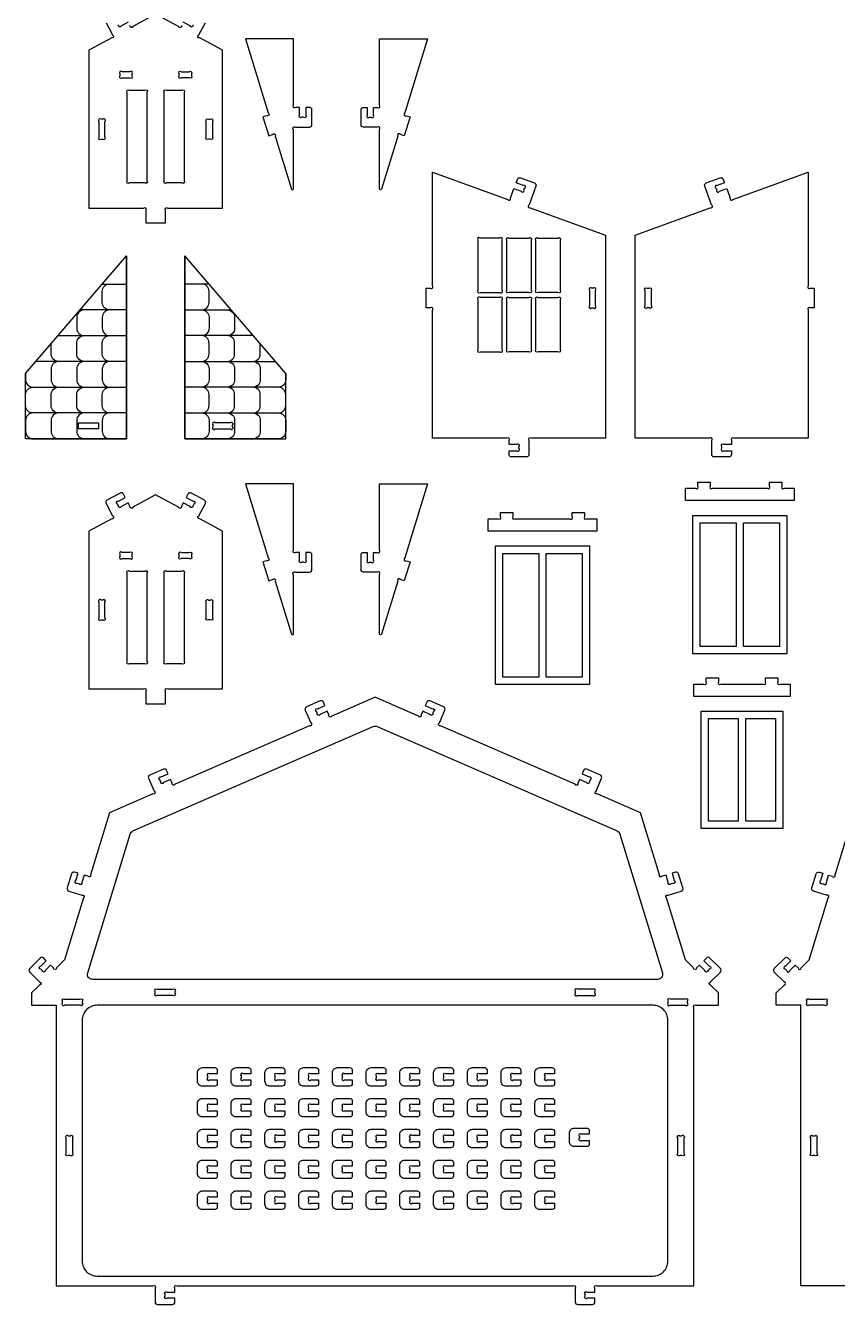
# Model space of a CAD drawing. Extents: x -452 to 1869, y 1703 to 3658.
# Drawn here: x -452 to 336, y 1705 to 2946 of the extents above; entities that cross this region are included whole.
import ezdxf

# ---------------------------------------------------------------- set-up
doc = ezdxf.new("R2010")
doc.units = 0
doc.header["$MEASUREMENT"] = 0
doc.layers.add('LAYER1', color=18, linetype='CONTINUOUS')

msp = doc.modelspace()

# ---------------------------------------------------------------- linework, layer by layer
at = {"layer": 'LAYER1'}
for points in [[(-301, 2946.5, -1), (-303.9, 2945.6), (-326, 2957.6), (-348, 2945.6, -1), (-350.9, 2946.5)], [(-374.2, 2949.2), (-367.8, 2937.4, -1), (-368.7, 2934.5), (-390.8, 2922.5), (-390.8, 2769.3), (-337.7, 2769.3, -1), (-335.6, 2767.1), (-335.6, 2754.9), (-316.4, 2754.9), (-316.4, 2767.1, -1), (-314.2, 2769.3), (-261.2, 2769.3), (-261.2, 2922.5), (-283.2, 2934.5, -1), (-284.1, 2937.4), (-277.7, 2949.2, 0.414214)], [(-352.8, 2949.9), (-359.3, 2946.3, -1), (-362.2, 2947.2)], [(-289.7, 2947.2, -1), (-292.6, 2946.3), (-299.2, 2949.9)], [(-354.4, 2670.5), (-370.6, 2670.5, -0.414214), (-377.8, 2677.7), (-377.8, 2688.4, -0.414214), (-370.6, 2695.6), (-354.4, 2695.6)], [(-297.6, 2670.5), (-281.3, 2670.5, 0.414214), (-274.1, 2677.7), (-274.1, 2688.4, 0.414214), (-281.3, 2695.6), (-297.6, 2695.6)], [(-370.6, 2670.5), (-395.4, 2670.5, 0.414214), (-402.6, 2663.3), (-402.6, 2652.7, 0.414214), (-395.4, 2645.5), (-370.6, 2645.5)], [(-370.6, 2670.5), (-395.4, 2670.5, -0.112166), (-398.6, 2671.2)], [(-354.4, 2670.5), (-370.6, 2670.5, 0.414214), (-377.8, 2663.3), (-377.8, 2652.7, 0.414214), (-370.6, 2645.5), (-354.4, 2645.5)], [(-297.6, 2670.5), (-281.3, 2670.5, -0.414214), (-274.1, 2663.3), (-274.1, 2652.7, -0.414214), (-281.3, 2645.5), (-297.6, 2645.5)], [(-281.3, 2670.5), (-256.5, 2670.5, 0.112166), (-253.4, 2671.2)], [(-281.3, 2670.5), (-256.5, 2670.5, -0.414214), (-249.3, 2663.3), (-249.3, 2652.7, -0.414214), (-256.5, 2645.5), (-281.3, 2645.5)], [(-420.7, 2645.5, -0.013073), (-420.3, 2645.5), (-395.4, 2645.5)], [(-420.6, 2645.5, 0.012511), (-420.3, 2645.5), (-395.4, 2645.5)], [(-370.6, 2620.4), (-395.4, 2620.4, -0.414214), (-402.6, 2627.6), (-402.6, 2638.3, -0.414214), (-395.4, 2645.5), (-370.6, 2645.5)], [(-354.4, 2620.4), (-370.6, 2620.4, -0.414214), (-377.8, 2627.6), (-377.8, 2638.3, -0.414214), (-370.6, 2645.5), (-354.4, 2645.5)], [(-297.6, 2620.4), (-281.3, 2620.4, 0.414214), (-274.1, 2627.6), (-274.1, 2638.3, 0.414214), (-281.3, 2645.5), (-297.6, 2645.5)], [(-281.3, 2620.4), (-256.5, 2620.4, 0.414214), (-249.3, 2627.6), (-249.3, 2638.3, 0.414214), (-256.5, 2645.5), (-281.3, 2645.5)], [(-231.3, 2645.5, 0.013073), (-231.6, 2645.5), (-256.5, 2645.5)], [(-231.3, 2645.5, -0.012511), (-231.6, 2645.5), (-256.5, 2645.5)], [(-395.4, 2620.4), (-420.3, 2620.4, -0.414214), (-427.5, 2627.6), (-427.5, 2637.5)], [(-256.5, 2620.4), (-231.6, 2620.4, 0.414214), (-224.4, 2627.6), (-224.4, 2637.5)], [(-395.4, 2620.4), (-420.3, 2620.4, 0.414214), (-427.5, 2613.2), (-427.5, 2602.6, 0.414214), (-420.3, 2595.4), (-395.4, 2595.4)], [(-370.6, 2620.4), (-395.4, 2620.4, 0.414214), (-402.6, 2613.2), (-402.6, 2602.6, 0.414214), (-395.4, 2595.4), (-370.6, 2595.4)], [(-354.4, 2620.4), (-370.6, 2620.4, 0.414214), (-377.8, 2613.2), (-377.8, 2602.6, 0.414214), (-370.6, 2595.4), (-354.4, 2595.4)], [(-297.6, 2620.4), (-281.3, 2620.4, -0.414214), (-274.1, 2613.2), (-274.1, 2602.6, -0.414214), (-281.3, 2595.4), (-297.5, 2595.4)], [(-281.3, 2620.4), (-256.5, 2620.4, -0.414214), (-249.3, 2613.2), (-249.3, 2602.6, -0.414214), (-256.5, 2595.4), (-281.3, 2595.4)], [(-256.5, 2620.4), (-231.6, 2620.4, -0.414214), (-224.4, 2613.2), (-224.4, 2602.6, -0.414214), (-231.6, 2595.4), (-256.5, 2595.4)], [(-452.3, 2608.6), (-452.3, 2602.6, 0.414214), (-445.1, 2595.4), (-420.3, 2595.4)], [(-199.6, 2608.6), (-199.6, 2602.6, -0.414214), (-206.8, 2595.4), (-231.6, 2595.4)], [(-420.3, 2570.4), (-445.1, 2570.4, -0.414214), (-452.3, 2577.6), (-452.3, 2588.2, -0.414214), (-445.1, 2595.4), (-420.3, 2595.4)], [(-417.1, 2570.4), (-420.3, 2570.4, -0.414214), (-427.5, 2577.6), (-427.5, 2588.2, -0.414214), (-420.3, 2595.4), (-395.4, 2595.4)], [(-370.6, 2570.4), (-395.4, 2570.4, -0.414214), (-402.6, 2577.6), (-402.6, 2588.2, -0.414214), (-395.4, 2595.4), (-370.6, 2595.4)], [(-354.4, 2570.4), (-370.6, 2570.4, -0.414214), (-377.8, 2577.6), (-377.8, 2588.2, -0.414214), (-370.6, 2595.4), (-354.4, 2595.4)], [(-297.5, 2570.4), (-281.3, 2570.4, 0.414214), (-274.1, 2577.6), (-274.1, 2588.2, 0.414214), (-281.3, 2595.4), (-297.5, 2595.4)], [(-281.3, 2570.4), (-256.5, 2570.4, 0.414214), (-249.3, 2577.6), (-249.3, 2588.2, 0.414214), (-256.5, 2595.4), (-281.3, 2595.4)], [(-234.8, 2570.4), (-231.6, 2570.4, 0.414214), (-224.4, 2577.6), (-224.4, 2588.2, 0.414214), (-231.6, 2595.4), (-256.5, 2595.4)], [(-231.6, 2570.4), (-206.8, 2570.4, 0.414214), (-199.6, 2577.6), (-199.6, 2588.2, 0.414214), (-206.8, 2595.4), (-231.6, 2595.4)], [(-420.3, 2570.4), (-445.1, 2570.4, 0.414214), (-452.3, 2563.2), (-452.3, 2552.5, 0.414214), (-445.1, 2545.3), (-420.3, 2545.3)], [(-395.4, 2570.4), (-420.3, 2570.4, 0.414214), (-427.5, 2563.2), (-427.5, 2552.5, 0.414214), (-420.3, 2545.3), (-395.4, 2545.3)], [(-370.6, 2570.4), (-395.4, 2570.4, 0.414214), (-402.6, 2563.2), (-402.6, 2552.5, 0.414214), (-395.4, 2545.3), (-370.6, 2545.3)], [(-354.4, 2570.4), (-370.6, 2570.4, 0.414214), (-377.8, 2563.2), (-377.8, 2552.5, 0.414214), (-370.6, 2545.3), (-354.4, 2545.3)], [(-297.5, 2570.4), (-281.3, 2570.4, -0.414214), (-274.1, 2563.2), (-274.1, 2552.5, -0.414214), (-281.3, 2545.3), (-297.5, 2545.3)], [(-281.3, 2570.4), (-256.5, 2570.4, -0.414214), (-249.3, 2563.2), (-249.3, 2552.5, -0.414214), (-256.5, 2545.3), (-281.3, 2545.3)], [(-256.5, 2570.4), (-231.6, 2570.4, -0.414214), (-224.4, 2563.2), (-224.4, 2552.5, -0.414214), (-231.6, 2545.3), (-256.5, 2545.3)], [(-231.6, 2570.4), (-206.8, 2570.4, -0.414214), (-199.6, 2563.2), (-199.6, 2552.5, -0.414214), (-206.8, 2545.3), (-231.6, 2545.3)], [(394.5, 1723), (300.6, 1723), (300.6, 1995.4), (276.6, 1995.4), (276.6, 2007.4), (284.3, 2015.1, 1), (284.3, 2018.1), (274.8, 2027.7, -0.414214), (274.8, 2031.1), (285, 2041.3, -0.414214), (288.4, 2041.3), (290.9, 2038.7), (285.6, 2033.4, 1), (285.6, 2030.4), (286.9, 2029.2, 1), (289.9, 2029.2), (295.2, 2034.5), (297.9, 2031.7, 1), (300.9, 2031.7), (308.6, 2039.4), (327.1, 2099.7, 1), (325.7, 2102.3), (312.8, 2106.3, -0.414214), (311.2, 2109.3), (315.4, 2123, -0.414214), (318.4, 2124.6), (321.9, 2123.6), (319.7, 2116.4, 1), (321.1, 2113.8), (322.7, 2113.3, 1), (325.4, 2114.7), (327.6, 2121.8), (331.3, 2120.7, 1), (333.9, 2122.1), (352.4, 2182.3)]]:
    msp.add_lwpolyline(points, format="xyb", dxfattribs=at)
for points in [[(-238.8, 2933.6), (-216.7, 2861.7, -1), (-218.1, 2859), (-221.8, 2857.9), (-216.2, 2839.5), (-212.5, 2840.7, -1), (-209.8, 2839.2), (-194.1, 2787.8, 0.861326), (-192.2, 2788.1), (-192.2, 2845.7, -1), (-190.1, 2847.9), (-176.6, 2847.9, 0.414214), (-174.2, 2850.3), (-174.2, 2864.7, 0.414214), (-176.6, 2867.1), (-180.2, 2867.1), (-180.2, 2859.6, -1), (-182.3, 2857.5), (-184.1, 2857.5, -1), (-186.2, 2859.6), (-186.2, 2867.1), (-190.1, 2867.1, -1), (-192.2, 2869.2), (-192.2, 2933.6)], [(-62, 2933.6), (-84, 2861.7, 1), (-82.6, 2859), (-78.9, 2857.9), (-84.5, 2839.5), (-88.3, 2840.7, 1), (-90.9, 2839.2), (-106.7, 2787.8, -0.861326), (-108.5, 2788.1), (-108.5, 2845.7, 1), (-110.7, 2847.9), (-124.1, 2847.9, -0.414214), (-126.5, 2850.3), (-126.5, 2864.7, -0.414214), (-124.1, 2867.1), (-120.5, 2867.1), (-120.5, 2859.6, 1), (-118.4, 2857.5), (-116.7, 2857.5, 1), (-114.5, 2859.6), (-114.5, 2867.1), (-110.7, 2867.1, 1), (-108.5, 2869.2), (-108.5, 2933.6)], [(-358.6, 2895.7), (-350.9, 2895.7, 1), (-348.8, 2897.8), (-348.8, 2899.6, 1), (-350.9, 2901.7), (-358.6, 2901.7, 1), (-360.8, 2899.6), (-360.8, 2897.8, 1)], [(-301, 2901.7), (-293.3, 2901.7, -1), (-291.2, 2899.6), (-291.2, 2897.8, -1), (-293.3, 2895.7), (-301, 2895.7, -1), (-303.2, 2897.8), (-303.2, 2899.6, -1)], [(-351.4, 2883.7), (-336.5, 2883.7, -1), (-334.4, 2881.6), (-334.4, 2795.8, -1), (-336.5, 2793.7), (-351.4, 2793.7, -1), (-353.6, 2795.8), (-353.6, 2881.6, -1)], [(-315.4, 2883.7), (-300.5, 2883.7, -1), (-298.4, 2881.6), (-298.4, 2795.8, -1), (-300.5, 2793.7), (-315.4, 2793.7, -1), (-317.6, 2795.8), (-317.6, 2881.6, -1)], [(-381.2, 2853.4), (-381.2, 2838.4, 1), (-379, 2836.3), (-377.3, 2836.3, 1), (-375.2, 2838.4), (-375.2, 2853.4, 1), (-377.3, 2855.5), (-379, 2855.5, 1)], [(-270.8, 2853.4), (-270.8, 2838.4, -1), (-272.9, 2836.3), (-274.6, 2836.3, -1), (-276.8, 2838.4), (-276.8, 2853.4, -1), (-274.6, 2855.5), (-272.9, 2855.5, -1)], [(17.3, 2533.8), (24.8, 2533.8, 1), (26.9, 2536), (26.9, 2537.7, 1), (24.8, 2539.8), (17.3, 2539.8), (17.3, 2543.7, 1), (15.2, 2545.8), (-57.1, 2545.8), (-57.1, 2670.3, 1), (-59.2, 2672.4), (-63.1, 2672.4), (-63.1, 2691.6), (-59.2, 2691.6, 1), (-57.1, 2693.8), (-57.1, 2804.2), (15.9, 2777.6, 1), (18.6, 2778.9), (22, 2788.2), (29, 2785.6, 1), (31.7, 2786.9), (32.3, 2788.5, 1), (31.1, 2791.3), (24, 2793.8), (25.3, 2797.2, -0.414214), (28.3, 2798.6), (41.9, 2793.7, -0.414214), (43.3, 2790.6), (36.7, 2772.3, 1), (37.9, 2769.6), (110.9, 2743), (110.9, 2545.8), (38.6, 2545.8, 1), (36.5, 2543.7), (36.5, 2530.2, -0.414214), (34.1, 2527.8), (19.7, 2527.8, -0.414214), (17.3, 2530.2)], [(313.7, 2672.4), (309.8, 2672.4, 1), (307.7, 2670.3), (307.7, 2545.8), (235.4, 2545.8, 1), (233.3, 2543.7), (233.3, 2539.8), (225.8, 2539.8, 1), (223.7, 2537.7), (223.7, 2536, 1), (225.8, 2533.8), (233.3, 2533.8), (233.3, 2530.2, -0.414214), (230.9, 2527.8), (216.5, 2527.8, -0.414214), (214.1, 2530.2), (214.1, 2543.7, 1), (212, 2545.8), (139.7, 2545.8), (139.7, 2743), (212.7, 2769.6, 1), (214, 2772.3), (207.3, 2790.6, -0.414214), (208.7, 2793.7), (222.3, 2798.6, -0.414214), (225.3, 2797.2), (226.6, 2793.8), (219.5, 2791.3, 1), (218.3, 2788.5), (218.9, 2786.9, 1), (221.6, 2785.6), (228.6, 2788.2), (232, 2778.9, 1), (234.7, 2777.6), (307.7, 2804.2), (307.7, 2693.8, 1), (309.8, 2691.6), (313.7, 2691.6)], [(-13, 2738.1), (-13, 2689.6, 1), (-10.9, 2687.4), (8.3, 2687.4, 1), (10.4, 2689.6), (10.4, 2738.1, 1), (8.3, 2740.2), (-10.9, 2740.2, 1)], [(17.3, 2740.2), (36.5, 2740.2, -1), (38.6, 2738.1), (38.6, 2689.6, -1), (36.5, 2687.4), (17.3, 2687.4, -1), (15.2, 2689.6), (15.2, 2738.1, -1)], [(66.8, 2738.1), (66.8, 2689.6, -1), (64.7, 2687.4), (45.5, 2687.4, -1), (43.4, 2689.6), (43.4, 2738.1, -1), (45.5, 2740.2), (64.7, 2740.2, -1)], [(-13, 2680.5), (-13, 2632, 1), (-10.9, 2629.8), (8.3, 2629.8, 1), (10.4, 2632), (10.4, 2680.5, 1), (8.3, 2682.6), (-10.9, 2682.6, 1)], [(17.3, 2682.6), (36.5, 2682.6, -1), (38.6, 2680.5), (38.6, 2632, -1), (36.5, 2629.8), (17.3, 2629.8, -1), (15.2, 2632), (15.2, 2680.5, -1)], [(66.8, 2680.5), (66.8, 2632, -1), (64.7, 2629.8), (45.5, 2629.8, -1), (43.4, 2632), (43.4, 2680.5, -1), (45.5, 2682.6), (64.7, 2682.6, -1)], [(95.3, 2689.5), (95.3, 2674.6, 1), (97.4, 2672.4), (99.2, 2672.4, 1), (101.3, 2674.6), (101.3, 2689.5, 1), (99.2, 2691.6), (97.4, 2691.6, 1)], [(155.3, 2689.5), (155.3, 2674.6, -1), (153.2, 2672.4), (151.4, 2672.4, -1), (149.3, 2674.6), (149.3, 2689.5, -1), (151.4, 2691.6), (153.2, 2691.6, -1)], [(-270.4, 2558.8), (-270.4, 2557, 1), (-268.2, 2554.9), (-253.3, 2554.9, 1), (-251.2, 2557), (-251.2, 2558.8, 1), (-253.3, 2560.9), (-268.2, 2560.9, 1)], [(-238.8, 2501.6), (-216.7, 2429.7, -1), (-218.1, 2427), (-221.8, 2425.9), (-216.2, 2407.5), (-212.5, 2408.7, -1), (-209.8, 2407.2), (-194.1, 2355.8, 0.861326), (-192.2, 2356.1), (-192.2, 2413.7, -1), (-190.1, 2415.9), (-176.6, 2415.9, 0.414214), (-174.2, 2418.3), (-174.2, 2432.7, 0.414214), (-176.6, 2435.1), (-180.2, 2435.1), (-180.2, 2427.6, -1), (-182.3, 2425.5), (-184.1, 2425.5, -1), (-186.2, 2427.6), (-186.2, 2435.1), (-190.1, 2435.1, -1), (-192.2, 2437.2), (-192.2, 2501.6)], [(-62, 2501.6), (-84, 2429.7, 1), (-82.6, 2427), (-78.9, 2425.9), (-84.5, 2407.5), (-88.3, 2408.7, 1), (-90.9, 2407.2), (-106.7, 2355.8, -0.861326), (-108.5, 2356.1), (-108.5, 2413.7, 1), (-110.7, 2415.9), (-124.1, 2415.9, -0.414214), (-126.5, 2418.3), (-126.5, 2432.7, -0.414214), (-124.1, 2435.1), (-120.5, 2435.1), (-120.5, 2427.6, 1), (-118.4, 2425.5), (-116.7, 2425.5, 1), (-114.5, 2427.6), (-114.5, 2435.1), (-110.7, 2435.1, 1), (-108.5, 2437.2), (-108.5, 2501.6)], [(212.6, 2503.3), (212.6, 2499.4, 1), (214.7, 2497.3), (268, 2497.3, 1), (270.2, 2499.4), (270.2, 2503.3), (282.2, 2503.3), (282.2, 2499.4, 1), (284.3, 2497.3), (294.2, 2497.3), (294.2, 2485.3), (188.6, 2485.3), (188.6, 2497.3), (198.4, 2497.3, 1), (200.6, 2499.4), (200.6, 2503.3)], [(-299.2, 2483.2), (-301, 2479.8, -1), (-303.9, 2478.9), (-326, 2490.8), (-348, 2478.9, -1), (-350.9, 2479.8), (-352.8, 2483.2), (-359.3, 2479.6, -1), (-362.2, 2480.5), (-363.1, 2482, -1), (-362.2, 2484.9), (-355.6, 2488.5), (-357.3, 2491.6, 0.414214), (-360.6, 2492.6), (-373.3, 2485.8, 0.414214), (-374.2, 2482.5), (-367.8, 2470.6, -1), (-368.7, 2467.8), (-390.8, 2455.8), (-390.8, 2302.6), (-337.7, 2302.6, -1), (-335.6, 2300.4), (-335.6, 2288.2), (-316.4, 2288.2), (-316.4, 2300.4, -1), (-314.2, 2302.6), (-261.2, 2302.6), (-261.2, 2455.8), (-283.2, 2467.8, -1), (-284.1, 2470.6), (-277.7, 2482.5, 0.414214), (-278.7, 2485.8), (-291.3, 2492.6, 0.414214), (-294.6, 2491.6), (-296.3, 2488.5), (-289.7, 2484.9, -1), (-288.9, 2482), (-289.7, 2480.5, -1), (-292.6, 2479.6)], [(20.9, 2473.7), (20.9, 2469.8, 1), (23, 2467.7), (76.4, 2467.7, 1), (78.5, 2469.8), (78.5, 2473.7), (90.5, 2473.7), (90.5, 2469.8, 1), (92.6, 2467.7), (102.5, 2467.7), (102.5, 2455.7), (-3.1, 2455.7), (-3.1, 2467.7), (6.8, 2467.7, 1), (8.9, 2469.8), (8.9, 2473.7)], [(-358.6, 2429), (-350.9, 2429, 1), (-348.8, 2431.1), (-348.8, 2432.9, 1), (-350.9, 2435), (-358.6, 2435, 1), (-360.8, 2432.9), (-360.8, 2431.1, 1)], [(-301, 2435), (-293.3, 2435, -1), (-291.2, 2432.9), (-291.2, 2431.1, -1), (-293.3, 2429), (-301, 2429, -1), (-303.2, 2431.1), (-303.2, 2432.9, -1)], [(-351.4, 2417), (-336.5, 2417, -1), (-334.4, 2414.9), (-334.4, 2329.1, -1), (-336.5, 2327), (-351.4, 2327, -1), (-353.6, 2329.1), (-353.6, 2414.9, -1)], [(-315.4, 2417), (-300.5, 2417, -1), (-298.4, 2414.9), (-298.4, 2329.1, -1), (-300.5, 2327), (-315.4, 2327, -1), (-317.6, 2329.1), (-317.6, 2414.9, -1)], [(-381.2, 2386.7), (-381.2, 2371.7, 1), (-379, 2369.6), (-377.3, 2369.6, 1), (-375.2, 2371.7), (-375.2, 2386.7, 1), (-377.3, 2388.8), (-379, 2388.8, 1)], [(-270.8, 2386.7), (-270.8, 2371.7, -1), (-272.9, 2369.6), (-274.6, 2369.6, -1), (-276.8, 2371.7), (-276.8, 2386.7, -1), (-274.6, 2388.8), (-272.9, 2388.8, -1)], [(220.7, 2313.3), (220.7, 2309.4, 1), (222.8, 2307.3), (264.1, 2307.3, 1), (266.3, 2309.4), (266.3, 2313.3), (278.3, 2313.3), (278.3, 2309.4, 1), (280.4, 2307.3), (290.3, 2307.3), (290.3, 2295.3), (196.7, 2295.3), (196.7, 2307.3), (206.5, 2307.3, 1), (208.7, 2309.4), (208.7, 2313.3)], [(-422.5, 1723), (-328.6, 1723, -1), (-326.5, 1720.9), (-326.5, 1707.4, 0.414214), (-324.1, 1705), (-309.7, 1705, 0.414214), (-307.3, 1707.4), (-307.3, 1711), (-314.8, 1711, -1), (-316.9, 1713.2), (-316.9, 1714.9, -1), (-314.8, 1717), (-307.3, 1717), (-307.3, 1720.9, -1), (-305.2, 1723), (79.4, 1723, -1), (81.5, 1720.9), (81.5, 1707.4, 0.414214), (83.9, 1705), (98.3, 1705, 0.414214), (100.7, 1707.4), (100.7, 1711), (93.2, 1711, -1), (91.1, 1713.2), (91.1, 1714.9, -1), (93.2, 1717), (100.7, 1717), (100.7, 1720.9, -1), (102.8, 1723), (196.7, 1723), (196.7, 1993.3, -1), (198.8, 1995.4), (220.7, 1995.4), (220.7, 2007.4), (213, 2015.1, -1), (213, 2018.1), (222.5, 2027.7, 0.414214), (222.5, 2031.1), (212.3, 2041.3, 0.414214), (209, 2041.3), (206.4, 2038.7), (211.7, 2033.4, -1), (211.7, 2030.4), (210.5, 2029.2, -1), (207.4, 2029.2), (202.2, 2034.5), (199.4, 2031.7, -1), (196.4, 2031.7), (188.7, 2039.4), (170.2, 2099.7, -1), (171.7, 2102.3), (184.5, 2106.3, 0.414214), (186.1, 2109.3), (181.9, 2123, 0.414214), (178.9, 2124.6), (175.5, 2123.6), (177.7, 2116.4, -1), (176.3, 2113.8), (174.6, 2113.3, -1), (171.9, 2114.7), (169.7, 2121.8), (166, 2120.7, -1), (163.4, 2122.1), (144.9, 2182.3), (102.8, 2200.6, -1), (101.7, 2203.4), (107.1, 2215.8, 0.414214), (105.9, 2218.9), (92.7, 2224.7, 0.414214), (89.5, 2223.4), (88.1, 2220.1), (94.9, 2217.1, -1), (96, 2214.3), (95.3, 2212.7, -1), (92.5, 2211.6), (85.7, 2214.6), (84.1, 2211.1, -1), (81.3, 2210), (-49.3, 2266.8, -1), (-50.4, 2269.6), (-45.1, 2282, 0.414214), (-46.3, 2285.1), (-59.5, 2290.9, 0.414214), (-62.7, 2289.6), (-64.1, 2286.3), (-57.2, 2283.3, -1), (-56.1, 2280.5), (-56.8, 2278.9, -1), (-59.6, 2277.8), (-66.5, 2280.8), (-68, 2277.3, -1), (-70.8, 2276.2), (-112.9, 2294.5), (-155, 2276.2, -1), (-157.8, 2277.3), (-159.3, 2280.8), (-166.2, 2277.8, -1), (-169, 2278.9), (-169.7, 2280.5, -1), (-168.6, 2283.3), (-161.7, 2286.3), (-163.1, 2289.6, 0.414214), (-166.3, 2290.9), (-179.5, 2285.1, 0.414214), (-180.7, 2282), (-175.4, 2269.6, -1), (-176.5, 2266.8), (-307.1, 2210, -1), (-309.9, 2211.1), (-311.5, 2214.6), (-318.3, 2211.6, -1), (-321.1, 2212.7), (-321.8, 2214.3, -1), (-320.7, 2217.1), (-313.9, 2220.1), (-315.3, 2223.4, 0.414214), (-318.5, 2224.7), (-331.7, 2218.9, 0.414214), (-332.9, 2215.8), (-327.5, 2203.4, -1), (-328.6, 2200.6), (-370.7, 2182.3), (-389.2, 2122.1, -1), (-391.8, 2120.7), (-395.5, 2121.8), (-397.7, 2114.7, -1), (-400.4, 2113.3), (-402.1, 2113.8, -1), (-403.5, 2116.4), (-401.3, 2123.6), (-404.7, 2124.6, 0.414214), (-407.7, 2123), (-411.9, 2109.3, 0.414214), (-410.3, 2106.3), (-397.5, 2102.3, -1), (-396, 2099.7), (-414.5, 2039.4), (-422.2, 2031.7, -1), (-425.2, 2031.7), (-428, 2034.5), (-433.2, 2029.2, -1), (-436.3, 2029.2), (-437.5, 2030.4, -1), (-437.5, 2033.4), (-432.2, 2038.7), (-434.7, 2041.3, 0.414214), (-438.1, 2041.3), (-448.3, 2031.1, 0.414214), (-448.3, 2027.7), (-438.8, 2018.1, -1), (-438.8, 2015.1), (-446.5, 2007.4), (-446.5, 1995.4), (-422.5, 1995.4)], [(161.6, 2020.6), (-387.4, 2020.6, -0.504278), (-392, 2026.8), (-350.7, 2161.7, -0.219181), (-348, 2164.7), (-114.8, 2266.1, -0.208056), (-111, 2266.1), (122.2, 2164.7, -0.219181), (124.9, 2161.7), (166.2, 2026.8, -0.504278)], [(-324.4, 2011), (-309.4, 2011, -1), (-307.3, 2008.9), (-307.3, 2007.2, -1), (-309.4, 2005), (-324.4, 2005, -1), (-326.5, 2007.2), (-326.5, 2008.9, -1)], [(81.5, 2008.9), (81.5, 2007.2, 1), (83.6, 2005), (98.6, 2005, 1), (100.7, 2007.2), (100.7, 2008.9, 1), (98.6, 2011), (83.6, 2011, 1)], [(-414.4, 2001.4), (-399.4, 2001.4, -1), (-397.3, 1999.3), (-397.3, 1997.6, -1), (-399.4, 1995.4), (-414.4, 1995.4, -1), (-416.5, 1997.6), (-416.5, 1999.3, -1)], [(188.6, 2001.4), (173.6, 2001.4, 1), (171.5, 1999.3), (171.5, 1997.6, 1), (173.6, 1995.4), (188.6, 1995.4, 1), (190.7, 1997.6), (190.7, 1999.3, 1)], [(308.8, 2001.4), (323.7, 2001.4, -1), (325.8, 1999.3), (325.8, 1997.6, -1), (323.7, 1995.4), (308.8, 1995.4, -1), (306.6, 1997.6), (306.6, 1999.3, -1)], [(157.1, 1995.4), (-382.9, 1995.4, 0.414214), (-397.3, 1981), (-397.3, 1747, 0.414214), (-382.9, 1732.6), (157.1, 1732.6, 0.414214), (171.5, 1747), (171.5, 1981, 0.414214)], [(-268.5, 1916.9), (-280.5, 1916.9, -0.414214), (-285.3, 1921.7), (-285.3, 1930.1, -0.414214), (-280.5, 1934.9), (-268.5, 1934.9, -0.414214), (-266.1, 1932.5), (-266.1, 1928.9), (-273.6, 1928.9, 1), (-275.7, 1926.8), (-275.7, 1925, 1), (-273.6, 1922.9), (-266.1, 1922.9), (-266.1, 1919.3, -0.414214)], [(-235.8, 1916.9), (-247.8, 1916.9, -0.414214), (-252.6, 1921.7), (-252.6, 1930.1, -0.414214), (-247.8, 1934.9), (-235.8, 1934.9, -0.414214), (-233.4, 1932.5), (-233.4, 1928.9), (-240.8, 1928.9, 1), (-243, 1926.8), (-243, 1925, 1), (-240.8, 1922.9), (-233.4, 1922.9), (-233.4, 1919.3, -0.414214)], [(-203, 1916.9), (-215, 1916.9, -0.414214), (-219.8, 1921.7), (-219.8, 1930.1, -0.414214), (-215, 1934.9), (-203, 1934.9, -0.414214), (-200.6, 1932.5), (-200.6, 1928.9), (-208.1, 1928.9, 1), (-210.2, 1926.8), (-210.2, 1925, 1), (-208.1, 1922.9), (-200.6, 1922.9), (-200.6, 1919.3, -0.414214)], [(-170.2, 1916.9), (-182.2, 1916.9, -0.414214), (-187, 1921.7), (-187, 1930.1, -0.414214), (-182.2, 1934.9), (-170.2, 1934.9, -0.414214), (-167.8, 1932.5), (-167.8, 1928.9), (-175.3, 1928.9, 1), (-177.4, 1926.8), (-177.4, 1925, 1), (-175.3, 1922.9), (-167.8, 1922.9), (-167.8, 1919.3, -0.414214)], [(-137.5, 1916.9), (-149.5, 1916.9, -0.414214), (-154.3, 1921.7), (-154.3, 1930.1, -0.414214), (-149.5, 1934.9), (-137.5, 1934.9, -0.414214), (-135.1, 1932.5), (-135.1, 1928.9), (-142.5, 1928.9, 1), (-144.7, 1926.8), (-144.7, 1925, 1), (-142.5, 1922.9), (-135.1, 1922.9), (-135.1, 1919.3, -0.414214)], [(-104.7, 1916.9), (-116.7, 1916.9, -0.414214), (-121.5, 1921.7), (-121.5, 1930.1, -0.414214), (-116.7, 1934.9), (-104.7, 1934.9, -0.414214), (-102.3, 1932.5), (-102.3, 1928.9), (-109.8, 1928.9, 1), (-111.9, 1926.8), (-111.9, 1925, 1), (-109.8, 1922.9), (-102.3, 1922.9), (-102.3, 1919.3, -0.414214)], [(-72, 1916.9), (-84, 1916.9, -0.414214), (-88.8, 1921.7), (-88.8, 1930.1, -0.414214), (-84, 1934.9), (-72, 1934.9, -0.414214), (-69.6, 1932.5), (-69.6, 1928.9), (-77, 1928.9, 1), (-79.2, 1926.8), (-79.2, 1925, 1), (-77, 1922.9), (-69.6, 1922.9), (-69.6, 1919.3, -0.414214)], [(-39.2, 1916.9), (-51.2, 1916.9, -0.414214), (-56, 1921.7), (-56, 1930.1, -0.414214), (-51.2, 1934.9), (-39.2, 1934.9, -0.414214), (-36.8, 1932.5), (-36.8, 1928.9), (-44.3, 1928.9, 1), (-46.4, 1926.8), (-46.4, 1925, 1), (-44.3, 1922.9), (-36.8, 1922.9), (-36.8, 1919.3, -0.414214)], [(-6.4, 1916.9), (-18.4, 1916.9, -0.414214), (-23.2, 1921.7), (-23.2, 1930.1, -0.414214), (-18.4, 1934.9), (-6.4, 1934.9, -0.414214), (-4, 1932.5), (-4, 1928.9), (-11.5, 1928.9, 1), (-13.6, 1926.8), (-13.6, 1925, 1), (-11.5, 1922.9), (-4, 1922.9), (-4, 1919.3, -0.414214)], [(26.3, 1916.9), (14.3, 1916.9, -0.414214), (9.5, 1921.7), (9.5, 1930.1, -0.414214), (14.3, 1934.9), (26.3, 1934.9, -0.414214), (28.7, 1932.5), (28.7, 1928.9), (21.3, 1928.9, 1), (19.1, 1926.8), (19.1, 1925, 1), (21.3, 1922.9), (28.7, 1922.9), (28.7, 1919.3, -0.414214)], [(59.1, 1916.9), (47.1, 1916.9, -0.414214), (42.3, 1921.7), (42.3, 1930.1, -0.414214), (47.1, 1934.9), (59.1, 1934.9, -0.414214), (61.5, 1932.5), (61.5, 1928.9), (54, 1928.9, 1), (51.9, 1926.8), (51.9, 1925, 1), (54, 1922.9), (61.5, 1922.9), (61.5, 1919.3, -0.414214)], [(-268.5, 1887), (-280.5, 1887, -0.414214), (-285.3, 1891.8), (-285.3, 1900.2, -0.414214), (-280.5, 1905), (-268.5, 1905, -0.414214), (-266.1, 1902.6), (-266.1, 1899), (-273.6, 1899, 1), (-275.7, 1896.9), (-275.7, 1895.1, 1), (-273.6, 1893), (-266.1, 1893), (-266.1, 1889.4, -0.414214)], [(-235.8, 1887), (-247.8, 1887, -0.414214), (-252.6, 1891.8), (-252.6, 1900.2, -0.414214), (-247.8, 1905), (-235.8, 1905, -0.414214), (-233.4, 1902.6), (-233.4, 1899), (-240.8, 1899, 1), (-243, 1896.9), (-243, 1895.1, 1), (-240.8, 1893), (-233.4, 1893), (-233.4, 1889.4, -0.414214)], [(-203, 1887), (-215, 1887, -0.414214), (-219.8, 1891.8), (-219.8, 1900.2, -0.414214), (-215, 1905), (-203, 1905, -0.414214), (-200.6, 1902.6), (-200.6, 1899), (-208.1, 1899, 1), (-210.2, 1896.9), (-210.2, 1895.1, 1), (-208.1, 1893), (-200.6, 1893), (-200.6, 1889.4, -0.414214)], [(-170.2, 1887), (-182.2, 1887, -0.414214), (-187, 1891.8), (-187, 1900.2, -0.414214), (-182.2, 1905), (-170.2, 1905, -0.414214), (-167.8, 1902.6), (-167.8, 1899), (-175.3, 1899, 1), (-177.4, 1896.9), (-177.4, 1895.1, 1), (-175.3, 1893), (-167.8, 1893), (-167.8, 1889.4, -0.414214)], [(-137.5, 1887), (-149.5, 1887, -0.414214), (-154.3, 1891.8), (-154.3, 1900.2, -0.414214), (-149.5, 1905), (-137.5, 1905, -0.414214), (-135.1, 1902.6), (-135.1, 1899), (-142.5, 1899, 1), (-144.7, 1896.9), (-144.7, 1895.1, 1), (-142.5, 1893), (-135.1, 1893), (-135.1, 1889.4, -0.414214)], [(-104.7, 1887), (-116.7, 1887, -0.414214), (-121.5, 1891.8), (-121.5, 1900.2, -0.414214), (-116.7, 1905), (-104.7, 1905, -0.414214), (-102.3, 1902.6), (-102.3, 1899), (-109.8, 1899, 1), (-111.9, 1896.9), (-111.9, 1895.1, 1), (-109.8, 1893), (-102.3, 1893), (-102.3, 1889.4, -0.414214)], [(-72, 1887), (-84, 1887, -0.414214), (-88.8, 1891.8), (-88.8, 1900.2, -0.414214), (-84, 1905), (-72, 1905, -0.414214), (-69.6, 1902.6), (-69.6, 1899), (-77, 1899, 1), (-79.2, 1896.9), (-79.2, 1895.1, 1), (-77, 1893), (-69.6, 1893), (-69.6, 1889.4, -0.414214)], [(-39.2, 1887), (-51.2, 1887, -0.414214), (-56, 1891.8), (-56, 1900.2, -0.414214), (-51.2, 1905), (-39.2, 1905, -0.414214), (-36.8, 1902.6), (-36.8, 1899), (-44.3, 1899, 1), (-46.4, 1896.9), (-46.4, 1895.1, 1), (-44.3, 1893), (-36.8, 1893), (-36.8, 1889.4, -0.414214)], [(-6.4, 1887), (-18.4, 1887, -0.414214), (-23.2, 1891.8), (-23.2, 1900.2, -0.414214), (-18.4, 1905), (-6.4, 1905, -0.414214), (-4, 1902.6), (-4, 1899), (-11.5, 1899, 1), (-13.6, 1896.9), (-13.6, 1895.1, 1), (-11.5, 1893), (-4, 1893), (-4, 1889.4, -0.414214)], [(26.3, 1887), (14.3, 1887, -0.414214), (9.5, 1891.8), (9.5, 1900.2, -0.414214), (14.3, 1905), (26.3, 1905, -0.414214), (28.7, 1902.6), (28.7, 1899), (21.3, 1899, 1), (19.1, 1896.9), (19.1, 1895.1, 1), (21.3, 1893), (28.7, 1893), (28.7, 1889.4, -0.414214)], [(59.1, 1887), (47.1, 1887, -0.414214), (42.3, 1891.8), (42.3, 1900.2, -0.414214), (47.1, 1905), (59.1, 1905, -0.414214), (61.5, 1902.6), (61.5, 1899), (54, 1899, 1), (51.9, 1896.9), (51.9, 1895.1, 1), (54, 1893), (61.5, 1893), (61.5, 1889.4, -0.414214)], [(-268.5, 1857.1), (-280.5, 1857.1, -0.414214), (-285.3, 1861.9), (-285.3, 1870.3, -0.414214), (-280.5, 1875.1), (-268.5, 1875.1, -0.414214), (-266.1, 1872.7), (-266.1, 1869.1), (-273.6, 1869.1, 1), (-275.7, 1867), (-275.7, 1865.2, 1), (-273.6, 1863.1), (-266.1, 1863.1), (-266.1, 1859.5, -0.414214)], [(-235.8, 1857.1), (-247.8, 1857.1, -0.414214), (-252.6, 1861.9), (-252.6, 1870.3, -0.414214), (-247.8, 1875.1), (-235.8, 1875.1, -0.414214), (-233.4, 1872.7), (-233.4, 1869.1), (-240.8, 1869.1, 1), (-243, 1867), (-243, 1865.2, 1), (-240.8, 1863.1), (-233.4, 1863.1), (-233.4, 1859.5, -0.414214)], [(-203, 1857.1), (-215, 1857.1, -0.414214), (-219.8, 1861.9), (-219.8, 1870.3, -0.414214), (-215, 1875.1), (-203, 1875.1, -0.414214), (-200.6, 1872.7), (-200.6, 1869.1), (-208.1, 1869.1, 1), (-210.2, 1867), (-210.2, 1865.2, 1), (-208.1, 1863.1), (-200.6, 1863.1), (-200.6, 1859.5, -0.414214)], [(-170.2, 1857.1), (-182.2, 1857.1, -0.414214), (-187, 1861.9), (-187, 1870.3, -0.414214), (-182.2, 1875.1), (-170.2, 1875.1, -0.414214), (-167.8, 1872.7), (-167.8, 1869.1), (-175.3, 1869.1, 1), (-177.4, 1867), (-177.4, 1865.2, 1), (-175.3, 1863.1), (-167.8, 1863.1), (-167.8, 1859.5, -0.414214)], [(-137.5, 1857.1), (-149.5, 1857.1, -0.414214), (-154.3, 1861.9), (-154.3, 1870.3, -0.414214), (-149.5, 1875.1), (-137.5, 1875.1, -0.414214), (-135.1, 1872.7), (-135.1, 1869.1), (-142.5, 1869.1, 1), (-144.7, 1867), (-144.7, 1865.2, 1), (-142.5, 1863.1), (-135.1, 1863.1), (-135.1, 1859.5, -0.414214)], [(-104.7, 1857.1), (-116.7, 1857.1, -0.414214), (-121.5, 1861.9), (-121.5, 1870.3, -0.414214), (-116.7, 1875.1), (-104.7, 1875.1, -0.414214), (-102.3, 1872.7), (-102.3, 1869.1), (-109.8, 1869.1, 1), (-111.9, 1867), (-111.9, 1865.2, 1), (-109.8, 1863.1), (-102.3, 1863.1), (-102.3, 1859.5, -0.414214)], [(-72, 1857.1), (-84, 1857.1, -0.414214), (-88.8, 1861.9), (-88.8, 1870.3, -0.414214), (-84, 1875.1), (-72, 1875.1, -0.414214), (-69.6, 1872.7), (-69.6, 1869.1), (-77, 1869.1, 1), (-79.2, 1867), (-79.2, 1865.2, 1), (-77, 1863.1), (-69.6, 1863.1), (-69.6, 1859.5, -0.414214)], [(-39.2, 1857.1), (-51.2, 1857.1, -0.414214), (-56, 1861.9), (-56, 1870.3, -0.414214), (-51.2, 1875.1), (-39.2, 1875.1, -0.414214), (-36.8, 1872.7), (-36.8, 1869.1), (-44.3, 1869.1, 1), (-46.4, 1867), (-46.4, 1865.2, 1), (-44.3, 1863.1), (-36.8, 1863.1), (-36.8, 1859.5, -0.414214)], [(-6.4, 1857.1), (-18.4, 1857.1, -0.414214), (-23.2, 1861.9), (-23.2, 1870.3, -0.414214), (-18.4, 1875.1), (-6.4, 1875.1, -0.414214), (-4, 1872.7), (-4, 1869.1), (-11.5, 1869.1, 1), (-13.6, 1867), (-13.6, 1865.2, 1), (-11.5, 1863.1), (-4, 1863.1), (-4, 1859.5, -0.414214)], [(26.3, 1857.1), (14.3, 1857.1, -0.414214), (9.5, 1861.9), (9.5, 1870.3, -0.414214), (14.3, 1875.1), (26.3, 1875.1, -0.414214), (28.7, 1872.7), (28.7, 1869.1), (21.3, 1869.1, 1), (19.1, 1867), (19.1, 1865.2, 1), (21.3, 1863.1), (28.7, 1863.1), (28.7, 1859.5, -0.414214)], [(59.1, 1857.1), (47.1, 1857.1, -0.414214), (42.3, 1861.9), (42.3, 1870.3, -0.414214), (47.1, 1875.1), (59.1, 1875.1, -0.414214), (61.5, 1872.7), (61.5, 1869.1), (54, 1869.1, 1), (51.9, 1867), (51.9, 1865.2, 1), (54, 1863.1), (61.5, 1863.1), (61.5, 1859.5, -0.414214)], [(92.7, 1858.2), (80.7, 1858.2, -0.414214), (75.9, 1863), (75.9, 1871.4, -0.414214), (80.7, 1876.2), (92.7, 1876.2, -0.414214), (95.1, 1873.8), (95.1, 1870.2), (87.6, 1870.2, 1), (85.5, 1868.1), (85.5, 1866.3, 1), (87.6, 1864.2), (95.1, 1864.2), (95.1, 1860.6, -0.414214)], [(-406.9, 1866.7), (-406.9, 1851.8, -1), (-409, 1849.6), (-410.8, 1849.6, -1), (-412.9, 1851.8), (-412.9, 1866.7, -1), (-410.8, 1868.8), (-409, 1868.8, -1)], [(187.1, 1866.7), (187.1, 1851.8, -1), (185, 1849.6), (183.2, 1849.6, -1), (181.1, 1851.8), (181.1, 1866.7, -1), (183.2, 1868.8), (185, 1868.8, -1)], [(316.2, 1866.7), (316.2, 1851.8, -1), (314.1, 1849.6), (312.4, 1849.6, -1), (310.2, 1851.8), (310.2, 1866.7, -1), (312.4, 1868.8), (314.1, 1868.8, -1)], [(-268.5, 1827.2), (-280.5, 1827.2, -0.414214), (-285.3, 1832), (-285.3, 1840.4, -0.414214), (-280.5, 1845.2), (-268.5, 1845.2, -0.414214), (-266.1, 1842.8), (-266.1, 1839.2), (-273.6, 1839.2, 1), (-275.7, 1837), (-275.7, 1835.3, 1), (-273.6, 1833.2), (-266.1, 1833.2), (-266.1, 1829.6, -0.414214)], [(-235.8, 1827.2), (-247.8, 1827.2, -0.414214), (-252.6, 1832), (-252.6, 1840.4, -0.414214), (-247.8, 1845.2), (-235.8, 1845.2, -0.414214), (-233.4, 1842.8), (-233.4, 1839.2), (-240.8, 1839.2, 1), (-243, 1837), (-243, 1835.3, 1), (-240.8, 1833.2), (-233.4, 1833.2), (-233.4, 1829.6, -0.414214)], [(-203, 1827.2), (-215, 1827.2, -0.414214), (-219.8, 1832), (-219.8, 1840.4, -0.414214), (-215, 1845.2), (-203, 1845.2, -0.414214), (-200.6, 1842.8), (-200.6, 1839.2), (-208.1, 1839.2, 1), (-210.2, 1837), (-210.2, 1835.3, 1), (-208.1, 1833.2), (-200.6, 1833.2), (-200.6, 1829.6, -0.414214)], [(-170.2, 1827.2), (-182.2, 1827.2, -0.414214), (-187, 1832), (-187, 1840.4, -0.414214), (-182.2, 1845.2), (-170.2, 1845.2, -0.414214), (-167.8, 1842.8), (-167.8, 1839.2), (-175.3, 1839.2, 1), (-177.4, 1837), (-177.4, 1835.3, 1), (-175.3, 1833.2), (-167.8, 1833.2), (-167.8, 1829.6, -0.414214)], [(-137.5, 1827.2), (-149.5, 1827.2, -0.414214), (-154.3, 1832), (-154.3, 1840.4, -0.414214), (-149.5, 1845.2), (-137.5, 1845.2, -0.414214), (-135.1, 1842.8), (-135.1, 1839.2), (-142.5, 1839.2, 1), (-144.7, 1837), (-144.7, 1835.3, 1), (-142.5, 1833.2), (-135.1, 1833.2), (-135.1, 1829.6, -0.414214)], [(-104.7, 1827.2), (-116.7, 1827.2, -0.414214), (-121.5, 1832), (-121.5, 1840.4, -0.414214), (-116.7, 1845.2), (-104.7, 1845.2, -0.414214), (-102.3, 1842.8), (-102.3, 1839.2), (-109.8, 1839.2, 1), (-111.9, 1837), (-111.9, 1835.3, 1), (-109.8, 1833.2), (-102.3, 1833.2), (-102.3, 1829.6, -0.414214)], [(-72, 1827.2), (-84, 1827.2, -0.414214), (-88.8, 1832), (-88.8, 1840.4, -0.414214), (-84, 1845.2), (-72, 1845.2, -0.414214), (-69.6, 1842.8), (-69.6, 1839.2), (-77, 1839.2, 1), (-79.2, 1837), (-79.2, 1835.3, 1), (-77, 1833.2), (-69.6, 1833.2), (-69.6, 1829.6, -0.414214)], [(-39.2, 1827.2), (-51.2, 1827.2, -0.414214), (-56, 1832), (-56, 1840.4, -0.414214), (-51.2, 1845.2), (-39.2, 1845.2, -0.414214), (-36.8, 1842.8), (-36.8, 1839.2), (-44.3, 1839.2, 1), (-46.4, 1837), (-46.4, 1835.3, 1), (-44.3, 1833.2), (-36.8, 1833.2), (-36.8, 1829.6, -0.414214)], [(-6.4, 1827.2), (-18.4, 1827.2, -0.414214), (-23.2, 1832), (-23.2, 1840.4, -0.414214), (-18.4, 1845.2), (-6.4, 1845.2, -0.414214), (-4, 1842.8), (-4, 1839.2), (-11.5, 1839.2, 1), (-13.6, 1837), (-13.6, 1835.3, 1), (-11.5, 1833.2), (-4, 1833.2), (-4, 1829.6, -0.414214)], [(26.3, 1827.2), (14.3, 1827.2, -0.414214), (9.5, 1832), (9.5, 1840.4, -0.414214), (14.3, 1845.2), (26.3, 1845.2, -0.414214), (28.7, 1842.8), (28.7, 1839.2), (21.3, 1839.2, 1), (19.1, 1837), (19.1, 1835.3, 1), (21.3, 1833.2), (28.7, 1833.2), (28.7, 1829.6, -0.414214)], [(59.1, 1827.2), (47.1, 1827.2, -0.414214), (42.3, 1832), (42.3, 1840.4, -0.414214), (47.1, 1845.2), (59.1, 1845.2, -0.414214), (61.5, 1842.8), (61.5, 1839.2), (54, 1839.2, 1), (51.9, 1837), (51.9, 1835.3, 1), (54, 1833.2), (61.5, 1833.2), (61.5, 1829.6, -0.414214)], [(-268.5, 1797.2), (-280.5, 1797.2, -0.414214), (-285.3, 1802), (-285.3, 1810.4, -0.414214), (-280.5, 1815.2), (-268.5, 1815.2, -0.414214), (-266.1, 1812.8), (-266.1, 1809.2), (-273.6, 1809.2, 1), (-275.7, 1807.1), (-275.7, 1805.4, 1), (-273.6, 1803.2), (-266.1, 1803.2), (-266.1, 1799.6, -0.414214)], [(-235.8, 1797.2), (-247.8, 1797.2, -0.414214), (-252.6, 1802), (-252.6, 1810.4, -0.414214), (-247.8, 1815.2), (-235.8, 1815.2, -0.414214), (-233.4, 1812.8), (-233.4, 1809.2), (-240.8, 1809.2, 1), (-243, 1807.1), (-243, 1805.4, 1), (-240.8, 1803.2), (-233.4, 1803.2), (-233.4, 1799.6, -0.414214)], [(-203, 1797.2), (-215, 1797.2, -0.414214), (-219.8, 1802), (-219.8, 1810.4, -0.414214), (-215, 1815.2), (-203, 1815.2, -0.414214), (-200.6, 1812.8), (-200.6, 1809.2), (-208.1, 1809.2, 1), (-210.2, 1807.1), (-210.2, 1805.4, 1), (-208.1, 1803.2), (-200.6, 1803.2), (-200.6, 1799.6, -0.414214)], [(-170.2, 1797.2), (-182.2, 1797.2, -0.414214), (-187, 1802), (-187, 1810.4, -0.414214), (-182.2, 1815.2), (-170.2, 1815.2, -0.414214), (-167.8, 1812.8), (-167.8, 1809.2), (-175.3, 1809.2, 1), (-177.4, 1807.1), (-177.4, 1805.4, 1), (-175.3, 1803.2), (-167.8, 1803.2), (-167.8, 1799.6, -0.414214)], [(-137.5, 1797.2), (-149.5, 1797.2, -0.414214), (-154.3, 1802), (-154.3, 1810.4, -0.414214), (-149.5, 1815.2), (-137.5, 1815.2, -0.414214), (-135.1, 1812.8), (-135.1, 1809.2), (-142.5, 1809.2, 1), (-144.7, 1807.1), (-144.7, 1805.4, 1), (-142.5, 1803.2), (-135.1, 1803.2), (-135.1, 1799.6, -0.414214)], [(-104.7, 1797.2), (-116.7, 1797.2, -0.414214), (-121.5, 1802), (-121.5, 1810.4, -0.414214), (-116.7, 1815.2), (-104.7, 1815.2, -0.414214), (-102.3, 1812.8), (-102.3, 1809.2), (-109.8, 1809.2, 1), (-111.9, 1807.1), (-111.9, 1805.4, 1), (-109.8, 1803.2), (-102.3, 1803.2), (-102.3, 1799.6, -0.414214)], [(-72, 1797.2), (-84, 1797.2, -0.414214), (-88.8, 1802), (-88.8, 1810.4, -0.414214), (-84, 1815.2), (-72, 1815.2, -0.414214), (-69.6, 1812.8), (-69.6, 1809.2), (-77, 1809.2, 1), (-79.2, 1807.1), (-79.2, 1805.4, 1), (-77, 1803.2), (-69.6, 1803.2), (-69.6, 1799.6, -0.414214)], [(-39.2, 1797.2), (-51.2, 1797.2, -0.414214), (-56, 1802), (-56, 1810.4, -0.414214), (-51.2, 1815.2), (-39.2, 1815.2, -0.414214), (-36.8, 1812.8), (-36.8, 1809.2), (-44.3, 1809.2, 1), (-46.4, 1807.1), (-46.4, 1805.4, 1), (-44.3, 1803.2), (-36.8, 1803.2), (-36.8, 1799.6, -0.414214)], [(-6.4, 1797.2), (-18.4, 1797.2, -0.414214), (-23.2, 1802), (-23.2, 1810.4, -0.414214), (-18.4, 1815.2), (-6.4, 1815.2, -0.414214), (-4, 1812.8), (-4, 1809.2), (-11.5, 1809.2, 1), (-13.6, 1807.1), (-13.6, 1805.4, 1), (-11.5, 1803.2), (-4, 1803.2), (-4, 1799.6, -0.414214)], [(26.3, 1797.2), (14.3, 1797.2, -0.414214), (9.5, 1802), (9.5, 1810.4, -0.414214), (14.3, 1815.2), (26.3, 1815.2, -0.414214), (28.7, 1812.8), (28.7, 1809.2), (21.3, 1809.2, 1), (19.1, 1807.1), (19.1, 1805.4, 1), (21.3, 1803.2), (28.7, 1803.2), (28.7, 1799.6, -0.414214)], [(59.1, 1797.2), (47.1, 1797.2, -0.414214), (42.3, 1802), (42.3, 1810.4, -0.414214), (47.1, 1815.2), (59.1, 1815.2, -0.414214), (61.5, 1812.8), (61.5, 1809.2), (54, 1809.2, 1), (51.9, 1807.1), (51.9, 1805.4, 1), (54, 1803.2), (61.5, 1803.2), (61.5, 1799.6, -0.414214)]]:
    msp.add_lwpolyline(points, format="xyb", close=True, dxfattribs=at)
for points in [[(-354.4, 2545.3), (-452.3, 2545.3), (-452.3, 2608.6), (-354.4, 2722.8), (-354.4, 2545.3)], [(-354.4, 2545.3), (-354.4, 2722.8)], [(-297.6, 2545.3), (-297.6, 2722.8)], [(-297.6, 2545.3), (-199.6, 2545.3), (-199.6, 2608.6), (-297.6, 2722.8), (-297.5, 2545.3)], [(-377.7, 2695.6), (-370.6, 2695.6)], [(-274.3, 2695.6), (-281.3, 2695.6)], [(-395.4, 2670.5), (-399.2, 2670.5)], [(-395.4, 2670.5), (-399.2, 2670.5)], [(-256.5, 2670.5), (-252.8, 2670.5)], [(-256.5, 2670.5), (-252.8, 2670.5)], [(-420.7, 2645.5), (-420.3, 2645.5)], [(-420.7, 2645.5), (-420.3, 2645.5)], [(-231.3, 2645.5), (-231.6, 2645.5)], [(-231.3, 2645.5), (-231.6, 2645.5)], [(-420.3, 2620.4), (-442.1, 2620.4)], [(-420.3, 2620.4), (-442.1, 2620.4)], [(-231.6, 2620.4), (-209.8, 2620.4)], [(-231.6, 2620.4), (-209.8, 2620.4)]]:
    msp.add_lwpolyline(points, dxfattribs=at)
for points in [[(-400.8, 2554.9), (-400.8, 2560.9), (-381.6, 2560.9), (-381.6, 2554.9)], [(287, 2336.5), (195.8, 2336.5), (195.8, 2470.9), (287, 2470.9)], [(237.8, 2343.7), (203, 2343.7), (203, 2463.7), (237.8, 2463.7)], [(245, 2463.7), (279.8, 2463.7), (279.8, 2343.7), (245, 2343.7)], [(95.3, 2306.9), (4.1, 2306.9), (4.1, 2441.3), (95.3, 2441.3)], [(46.1, 2314.1), (11.3, 2314.1), (11.3, 2434.1), (46.1, 2434.1)], [(53.3, 2434.1), (88.1, 2434.1), (88.1, 2314.1), (53.3, 2314.1)], [(283.1, 2166.9), (203.9, 2166.9), (203.9, 2280.9), (283.1, 2280.9)], [(239.9, 2174.1), (211.1, 2174.1), (211.1, 2273.7), (239.9, 2273.7)], [(247.1, 2273.7), (275.9, 2273.7), (275.9, 2174.1), (247.1, 2174.1)]]:
    msp.add_lwpolyline(points, close=True, dxfattribs=at)

doc.saveas('drawing.dxf')
